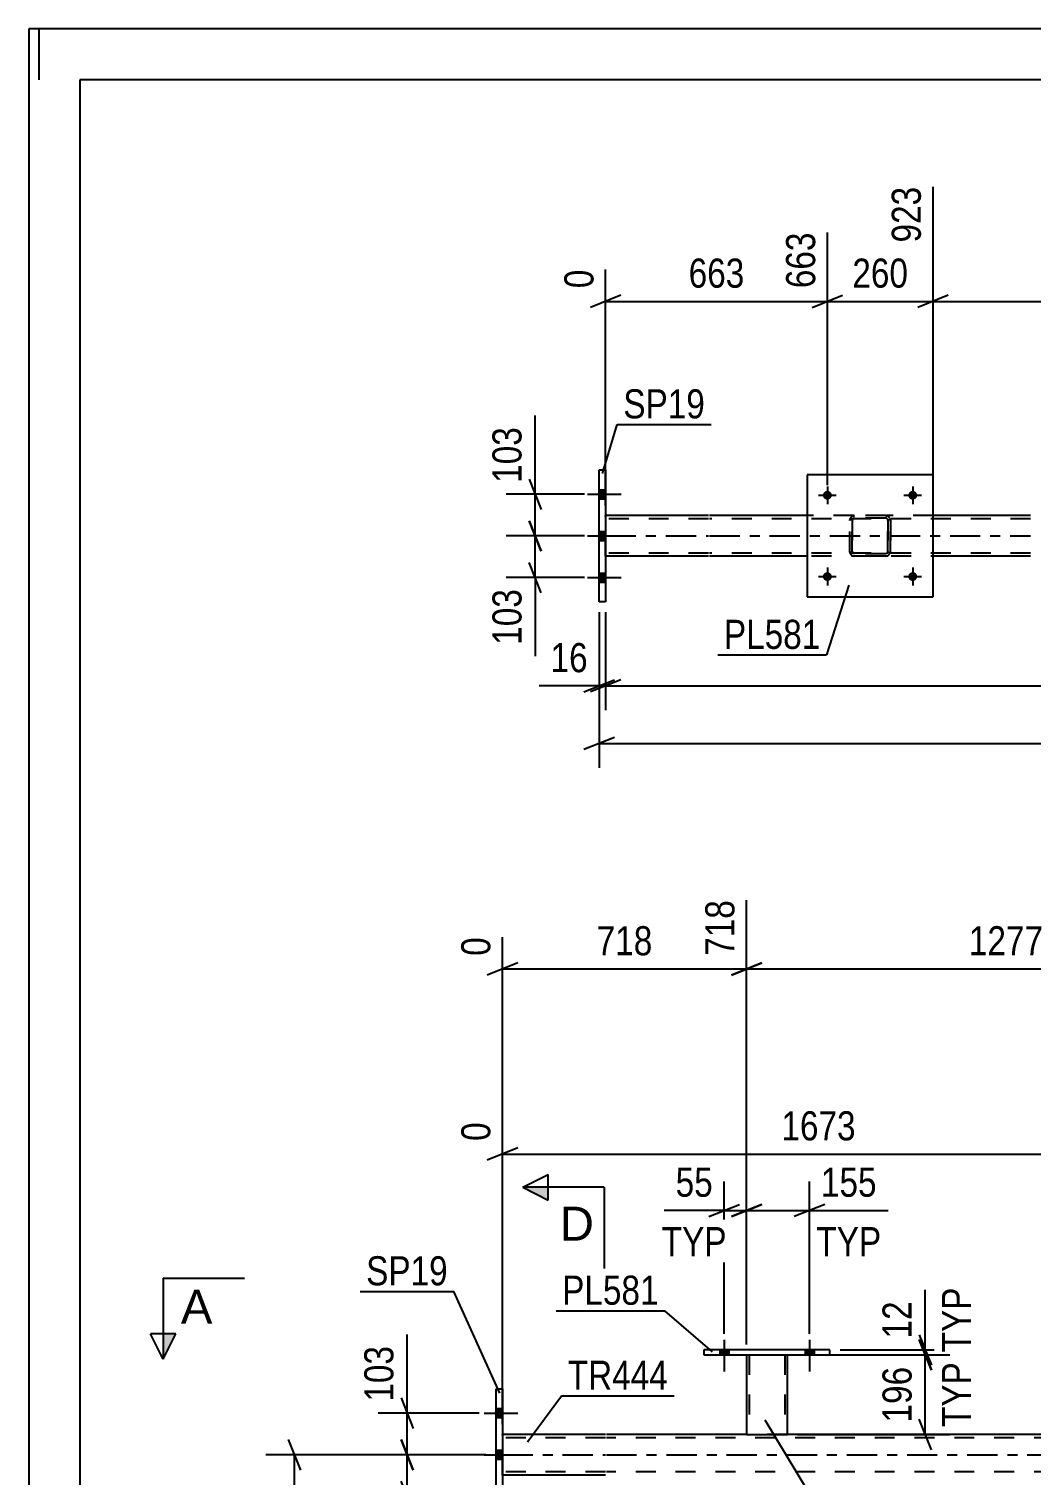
# Model space of a CAD drawing. Header units: millimetres. Extents: x 0 to 841, y 0 to 594.
# Drawn here: x 0 to 98.6, y 451.6 to 594 of the extents above; entities that cross this region are included whole.
import ezdxf

# ---------------------------------------------------------------- set-up
doc = ezdxf.new("R2010")
doc.units = ezdxf.units.MM
doc.linetypes.add('DXK_LINE_DOT2', pattern=[3.9198, 1.9599, -1.9599])
doc.linetypes.add('DXK_LINE_DOT3', pattern=[5.9187, 2.979, -0.9799, 0.9799, -0.9799])
doc.styles.add('Arial', font='ARIAL.TTF', dxfattribs={"height": 0.2})
doc.styles.add('Arial Narrow', font='ARIALN.TTF', dxfattribs={"height": 0.2})

# ---------------------------------------------------------------- blocks, each defined once
blk = doc.blocks.new('Unknown-814748305-1133')
at = {"color": 5, "linetype": 'Continuous'}
for p, q in [((841, 594), (0, 594)), ((0, 594), (0, 0)), ((1, 589), (1, 594)), ((836, 589), (5, 589)), ((5, 589), (5, 5))]:
    blk.add_line(p, q, dxfattribs=at)
blk = doc.blocks.new('Bolt-814748305-4826 - 4824')
at = {"linetype": 'Continuous'}
for points in [[(79.02, 548.09, -1), (78.14, 548.09, -1)], [(87.42, 548.09, -1), (86.54, 548.09, -1)]]:
    blk.add_hatch(color=1, dxfattribs=at).paths.add_polyline_path(points)
at = {"color": 1, "linetype": 'Continuous'}
for p, q in [((77.7, 548.09), (79.46, 548.09)), ((78.58, 548.97), (78.58, 547.21)), ((86.1, 548.09), (87.86, 548.09)), ((86.98, 548.97), (86.98, 547.21))]:
    blk.add_line(p, q, dxfattribs=at)
blk = doc.blocks.new('Bolt-814748305-4827 - 4824')
at = {"linetype": 'Continuous'}
for points in [[(79.02, 540.09, -1), (78.14, 540.09, -1)], [(87.42, 540.09, -1), (86.54, 540.09, -1)]]:
    blk.add_hatch(color=1, dxfattribs=at).paths.add_polyline_path(points)
at = {"color": 1, "linetype": 'Continuous'}
for p, q in [((78.58, 540.97), (78.58, 539.21)), ((86.98, 540.97), (86.98, 539.21)), ((77.7, 540.09), (79.46, 540.09)), ((86.1, 540.09), (87.86, 540.09))]:
    blk.add_line(p, q, dxfattribs=at)
blk = doc.blocks.new('Part-814748305-4970 - 4824')
at = {"color": 2, "linetype": 'Continuous'}
for p, q in [((56.12, 550.59), (56.76, 550.59)), ((56.12, 537.59), (56.12, 550.59)), ((56.76, 550.59), (56.76, 537.59)), ((56.76, 537.59), (56.12, 537.59))]:
    blk.add_line(p, q, dxfattribs=at)
blk = doc.blocks.new('Part-814748305-4858 - 4824')
at = {"color": 2, "linetype": 'Continuous'}
for p, q in [((88.98, 550.09), (76.58, 550.09)), ((76.58, 550.09), (76.58, 538.09)), ((88.98, 538.09), (88.98, 550.09)), ((76.58, 538.09), (88.98, 538.09))]:
    blk.add_line(p, q, dxfattribs=at)
blk = doc.blocks.new('Part-814748305-4859 - 4824')
at = {"color": 7, "linetype": 'DXK_LINE_DOT2'}
for p, q in [((80.78, 545.61), (80.82, 545.79)), ((80.82, 545.79), (80.78, 545.61)), ((80.78, 542.57), (80.78, 545.61)), ((80.78, 545.61), (80.78, 545.61)), ((80.78, 542.57), (80.78, 545.61)), ((81.02, 545.61), (81.04, 545.7)), ((81.04, 545.7), (81.02, 545.61)), ((81.02, 542.57), (81.02, 545.61)), ((81.02, 545.61), (81.02, 545.61)), ((81.02, 545.61), (81.02, 542.57)), ((81.04, 545.7), (81.09, 545.78)), ((81.09, 545.78), (81.04, 545.7)), ((81.08, 546.05), (81.26, 546.09)), ((81.26, 546.09), (81.08, 546.05)), ((81.09, 545.78), (81.17, 545.83)), ((81.26, 545.85), (81.17, 545.83)), ((84.3, 546.09), (81.26, 546.09)), ((84.3, 545.85), (81.26, 545.85)), ((84.3, 546.09), (84.48, 546.05)), ((84.48, 546.05), (84.3, 546.09)), ((84.39, 545.83), (84.3, 545.85)), ((84.47, 545.78), (84.39, 545.83)), ((84.47, 545.78), (84.52, 545.7)), ((84.52, 545.7), (84.47, 545.78)), ((84.52, 545.7), (84.54, 545.61)), ((84.54, 545.61), (84.52, 545.7)), ((84.54, 542.57), (84.54, 545.61)), ((84.54, 545.61), (84.54, 545.61)), ((84.54, 545.61), (84.54, 542.57)), ((84.74, 545.79), (84.78, 545.61)), ((84.78, 545.61), (84.74, 545.79)), ((84.78, 542.57), (84.78, 545.61)), ((84.78, 545.61), (84.78, 545.61)), ((84.78, 545.61), (84.78, 542.57)), ((80.78, 542.57), (80.78, 542.57)), ((80.82, 542.39), (80.78, 542.57)), ((80.78, 542.57), (80.82, 542.39)), ((81.02, 542.57), (81.02, 542.57)), ((81.04, 542.48), (81.02, 542.57)), ((81.02, 542.57), (81.04, 542.48)), ((81.09, 542.4), (81.04, 542.48)), ((81.04, 542.48), (81.09, 542.4)), ((81.17, 542.35), (81.09, 542.4)), ((84.47, 542.4), (84.39, 542.35)), ((84.52, 542.48), (84.47, 542.4)), ((84.47, 542.4), (84.52, 542.48)), ((84.54, 542.57), (84.52, 542.48)), ((84.52, 542.48), (84.54, 542.57)), ((84.54, 542.57), (84.54, 542.57)), ((84.78, 542.57), (84.74, 542.39)), ((84.74, 542.39), (84.78, 542.57)), ((84.78, 542.57), (84.78, 542.57)), ((81.26, 542.09), (81.08, 542.13)), ((81.08, 542.13), (81.26, 542.09)), ((81.26, 542.33), (81.17, 542.35)), ((84.3, 542.33), (81.26, 542.33)), ((84.3, 542.09), (81.26, 542.09)), ((84.39, 542.35), (84.3, 542.33)), ((84.48, 542.13), (84.3, 542.09)), ((84.3, 542.09), (84.48, 542.13))]:
    blk.add_line(p, q, dxfattribs=at)
at = {"color": 7, "linetype": 'DXK_LINE_DOT3'}
blk.add_line((82.78, 544.09), (82.78, 544.09), dxfattribs=at)
at = {"color": 7, "linetype": 'DXK_LINE_DOT2'}
for centre, start, end in [((81.26, 545.61), 112.5, 157.5), ((81.26, 545.61), 112.5, 157.5), ((84.3, 545.61), 22.5, 67.5), ((84.3, 545.61), 22.5, 67.5), ((81.26, 542.57), 202.5, 247.5), ((81.26, 542.57), 202.5, 247.5), ((84.3, 542.57), 292.5, 337.5), ((84.3, 542.57), 292.5, 337.5)]:
    blk.add_arc(centre, 0.48, start, end, dxfattribs=at)
blk = doc.blocks.new('Bolt-814748305-5019 - 4824')
at = {"linetype": 'Continuous'}
for points in [[(56.76, 547.75), (56.76, 548.63), (56.12, 548.63), (56.12, 547.75)], [(56.76, 547.75), (56.76, 548.63), (56.12, 548.63), (56.12, 547.75)], [(56.76, 547.75), (56.76, 548.63), (56.12, 548.63), (56.12, 547.75)], [(56.76, 543.65), (56.76, 544.53), (56.12, 544.53), (56.12, 543.65)], [(56.76, 543.65), (56.76, 544.53), (56.12, 544.53), (56.12, 543.65)], [(56.76, 539.55), (56.76, 540.43), (56.12, 540.43), (56.12, 539.55)], [(56.76, 539.55), (56.76, 540.43), (56.12, 540.43), (56.12, 539.55)], [(56.76, 539.55), (56.76, 540.43), (56.12, 540.43), (56.12, 539.55)]]:
    blk.add_hatch(color=1, dxfattribs=at).paths.add_polyline_path(points)
at = {"color": 1, "linetype": 'Continuous'}
for p, q in [((54.96, 548.19), (58.28, 548.19)), ((54.96, 548.19), (58.28, 548.19)), ((54.96, 548.19), (58.28, 548.19)), ((56.12, 548.63), (56.76, 548.63)), ((56.12, 548.63), (56.76, 548.63)), ((56.12, 548.63), (56.76, 548.63)), ((56.12, 547.75), (56.76, 547.75)), ((56.12, 547.75), (56.76, 547.75)), ((56.12, 547.75), (56.76, 547.75)), ((54.96, 544.09), (58.28, 544.09)), ((54.96, 544.09), (58.28, 544.09)), ((56.12, 544.53), (56.76, 544.53)), ((56.12, 544.53), (56.76, 544.53)), ((56.12, 543.65), (56.76, 543.65)), ((56.12, 543.65), (56.76, 543.65)), ((54.96, 539.99), (58.28, 539.99)), ((54.96, 539.99), (58.28, 539.99)), ((54.96, 539.99), (58.28, 539.99)), ((56.12, 540.43), (56.76, 540.43)), ((56.12, 540.43), (56.76, 540.43)), ((56.12, 540.43), (56.76, 540.43)), ((56.12, 539.55), (56.76, 539.55)), ((56.12, 539.55), (56.76, 539.55)), ((56.12, 539.55), (56.76, 539.55))]:
    blk.add_line(p, q, dxfattribs=at)
blk = doc.blocks.new('Part-814748305-5024 - 4824')
at = {"color": 2, "linetype": 'Continuous'}
for p, q in [((66.88, 546.09), (56.76, 546.09)), ((76.58, 546.09), (66.98, 546.09)), ((98.58, 546.09), (88.98, 546.09)), ((66.88, 542.09), (56.76, 542.09)), ((76.58, 542.09), (66.98, 542.09)), ((98.58, 542.09), (88.98, 542.09))]:
    blk.add_line(p, q, dxfattribs=at)
at = {"color": 7, "linetype": 'DXK_LINE_DOT2'}
for p, q in [((56.76, 542.09), (56.76, 546.09)), ((66.88, 545.77), (56.76, 545.77)), ((98.58, 545.77), (66.98, 545.77)), ((88.98, 546.09), (76.58, 546.09)), ((66.88, 542.41), (56.76, 542.41)), ((98.58, 542.41), (66.98, 542.41)), ((98.58, 542.09), (76.58, 542.09))]:
    blk.add_line(p, q, dxfattribs=at)
at = {"color": 7, "linetype": 'DXK_LINE_DOT3'}
for p, q in [((56.76, 544.09), (66.88, 544.09)), ((66.98, 544.09), (98.58, 544.09))]:
    blk.add_line(p, q, dxfattribs=at)
blk = doc.blocks.new('Bolt-814748305-3014 - 3007')
at = {"linetype": 'Continuous'}
for points in [[(67.99, 463.48), (68.87, 463.48), (68.87, 463.96), (67.99, 463.96)], [(76.39, 463.48), (77.27, 463.48), (77.27, 463.96), (76.39, 463.96)]]:
    blk.add_hatch(color=1, dxfattribs=at).paths.add_polyline_path(points)
at = {"color": 1, "linetype": 'Continuous'}
for p, q in [((68.43, 464.96), (68.43, 461.84)), ((76.83, 464.96), (76.83, 461.84)), ((67.99, 463.96), (67.99, 463.48)), ((68.87, 463.96), (68.87, 463.48)), ((76.39, 463.96), (76.39, 463.48)), ((77.27, 463.96), (77.27, 463.48))]:
    blk.add_line(p, q, dxfattribs=at)
blk = doc.blocks.new('Bolt-814748305-3021 - 3007')
at = {"linetype": 'Continuous'}
for points in [[(67.99, 463.48), (68.87, 463.48), (68.87, 463.96), (67.99, 463.96)], [(76.39, 463.48), (77.27, 463.48), (77.27, 463.96), (76.39, 463.96)]]:
    blk.add_hatch(color=1, dxfattribs=at).paths.add_polyline_path(points)
at = {"color": 1, "linetype": 'Continuous'}
for p, q in [((68.43, 464.96), (68.43, 461.84)), ((76.83, 464.96), (76.83, 461.84)), ((67.99, 463.96), (67.99, 463.48)), ((68.87, 463.96), (68.87, 463.48)), ((76.39, 463.96), (76.39, 463.48)), ((77.27, 463.96), (77.27, 463.48))]:
    blk.add_line(p, q, dxfattribs=at)
blk = doc.blocks.new('Part-814748305-3057 - 3007')
at = {"color": 2, "linetype": 'Continuous'}
for p, q in [((70.63, 463.48), (70.63, 455.64)), ((74.63, 463.48), (74.63, 455.64)), ((70.63, 455.64), (74.63, 455.64))]:
    blk.add_line(p, q, dxfattribs=at)
at = {"color": 7, "linetype": 'DXK_LINE_DOT2'}
for p, q in [((70.63, 463.48), (74.63, 463.48)), ((70.63, 463.48), (70.63, 463.48)), ((70.63, 463.48), (70.63, 463.48)), ((70.87, 463.48), (70.87, 455.64)), ((74.39, 463.48), (74.39, 455.64)), ((74.63, 463.48), (74.63, 463.48)), ((74.63, 463.48), (74.63, 463.48)), ((74.33, 455.64), (74.37, 455.64)), ((74.33, 455.64), (74.37, 455.64)), ((74.37, 455.64), (74.39, 455.64)), ((74.37, 455.64), (74.39, 455.64))]:
    blk.add_line(p, q, dxfattribs=at)
blk = doc.blocks.new('Part-814748305-3062 - 3007')
at = {"color": 2, "linetype": 'Continuous'}
for p, q in [((66.43, 463.96), (66.43, 463.48)), ((78.83, 463.96), (66.43, 463.96)), ((66.43, 463.48), (78.83, 463.48)), ((78.83, 463.48), (78.83, 463.96))]:
    blk.add_line(p, q, dxfattribs=at)
blk = doc.blocks.new('Bolt-814748305-3245 - 3007')
at = {"linetype": 'Continuous'}
for points in [[(46.61, 457.3), (46.61, 458.18), (45.97, 458.18), (45.97, 457.3)], [(46.61, 457.3), (46.61, 458.18), (45.97, 458.18), (45.97, 457.3)], [(46.61, 457.3), (46.61, 458.18), (45.97, 458.18), (45.97, 457.3)], [(46.61, 453.2), (46.61, 454.08), (45.97, 454.08), (45.97, 453.2)], [(46.61, 453.2), (46.61, 454.08), (45.97, 454.08), (45.97, 453.2)], [(46.61, 449.1), (46.61, 449.98), (45.97, 449.98), (45.97, 449.1)], [(46.61, 449.1), (46.61, 449.98), (45.97, 449.98), (45.97, 449.1)], [(46.61, 449.1), (46.61, 449.98), (45.97, 449.98), (45.97, 449.1)]]:
    blk.add_hatch(color=1, dxfattribs=at).paths.add_polyline_path(points)
at = {"color": 1, "linetype": 'Continuous'}
for p, q in [((44.81, 457.74), (48.13, 457.74)), ((44.81, 457.74), (48.13, 457.74)), ((44.81, 457.74), (48.13, 457.74)), ((45.97, 458.18), (46.61, 458.18)), ((45.97, 458.18), (46.61, 458.18)), ((45.97, 458.18), (46.61, 458.18)), ((45.97, 457.3), (46.61, 457.3)), ((45.97, 457.3), (46.61, 457.3)), ((45.97, 457.3), (46.61, 457.3)), ((44.81, 453.64), (48.13, 453.64)), ((44.81, 453.64), (48.13, 453.64)), ((45.97, 454.08), (46.61, 454.08)), ((45.97, 454.08), (46.61, 454.08)), ((45.97, 453.2), (46.61, 453.2)), ((45.97, 453.2), (46.61, 453.2)), ((45.97, 449.98), (46.61, 449.98)), ((45.97, 449.98), (46.61, 449.98)), ((45.97, 449.98), (46.61, 449.98)), ((44.81, 449.54), (48.13, 449.54)), ((44.81, 449.54), (48.13, 449.54)), ((44.81, 449.54), (48.13, 449.54)), ((45.97, 449.1), (46.61, 449.1)), ((45.97, 449.1), (46.61, 449.1)), ((45.97, 449.1), (46.61, 449.1))]:
    blk.add_line(p, q, dxfattribs=at)
blk = doc.blocks.new('Part-814748305-3316 - 3007')
at = {"color": 2, "linetype": 'Continuous'}
for p, q in [((56.73, 455.64), (46.61, 455.64)), ((70.63, 455.64), (56.83, 455.64)), ((121.71, 455.64), (74.63, 455.64)), ((56.73, 451.64), (46.61, 451.64))]:
    blk.add_line(p, q, dxfattribs=at)
at = {"color": 7, "linetype": 'DXK_LINE_DOT2'}
for p, q in [((46.61, 451.64), (46.61, 455.64)), ((74.63, 455.64), (70.63, 455.64)), ((56.73, 455.32), (46.61, 455.32)), ((763.33, 455.32), (56.83, 455.32)), ((56.73, 451.96), (46.61, 451.96)), ((763.33, 451.96), (56.83, 451.96))]:
    blk.add_line(p, q, dxfattribs=at)
at = {"color": 7, "linetype": 'DXK_LINE_DOT3'}
for p, q in [((46.61, 453.64), (56.73, 453.64)), ((56.83, 453.64), (763.33, 453.64))]:
    blk.add_line(p, q, dxfattribs=at)
blk = doc.blocks.new('Part-814748305-3484 - 3007')
at = {"color": 2, "linetype": 'Continuous'}
for p, q in [((45.97, 447.14), (45.97, 460.14)), ((45.97, 460.14), (46.61, 460.14)), ((46.61, 460.14), (46.61, 447.14)), ((46.61, 447.14), (45.97, 447.14))]:
    blk.add_line(p, q, dxfattribs=at)
blk = doc.blocks.new('StraightDimension-814748305-9627 - 4824')
at = {"color": 7, "linetype": 'Continuous'}
for p, q in [((88.98, 547.09), (88.98, 578.46)), ((78.58, 549.09), (78.58, 573.96)), ((77.08, 566.58), (80.08, 567.78)), ((78.58, 567.18), (88.98, 567.18)), ((90.48, 567.78), (87.48, 566.58))]:
    blk.add_line(p, q, dxfattribs=at)
at = {"color": 0}
blk.add_wipeout([(87.12, 567.93), (87.12, 572.13), (80.44, 572.13), (80.44, 567.93)], dxfattribs=at)
at = {"color": 3, "style": 'Arial Narrow'}
blk.add_text('260', height=2.863, dxfattribs=at).set_placement((81.04, 568.53))
at = {"color": 0, "linetype": 'Continuous'}
blk.add_wipeout([(88.38, 579.06), (84.18, 579.06), (84.18, 572.38), (88.38, 572.38)], dxfattribs=at)
at = {"color": 3, "linetype": 'Continuous', "style": 'Arial Narrow'}
blk.add_text('923', height=2.863, rotation=90.0002, dxfattribs=at).set_placement((87.78, 572.98))
blk = doc.blocks.new('StraightDimension-814748305-5067 - 4824')
at = {"color": 7, "linetype": 'Continuous'}
for p, q in [((56.12, 536.59), (56.12, 521.26)), ((57.62, 524.26), (54.62, 523.06)), ((56.12, 523.66), (763.42, 523.66))]:
    blk.add_line(p, q, dxfattribs=at)
blk = doc.blocks.new('StraightDimension-814748305-5109 - 4824')
at = {"color": 7, "linetype": 'Continuous'}
for p, q in [((49.83, 548.19), (49.83, 555.93)), ((49.83, 548.19), (49.83, 555.93)), ((49.23, 549.69), (50.43, 546.69)), ((54.67, 548.19), (46.98, 548.19)), ((49.83, 544.09), (49.83, 548.19)), ((50.43, 542.59), (49.23, 545.59)), ((54.67, 544.09), (46.98, 544.09))]:
    blk.add_line(p, q, dxfattribs=at)
at = {"color": 0}
blk.add_wipeout([(49.08, 555.4), (44.88, 555.4), (44.88, 548.72), (49.08, 548.72)], dxfattribs=at)
at = {"color": 3, "style": 'Arial Narrow'}
blk.add_text('103', height=2.863, rotation=90.0002, dxfattribs=at).set_placement((48.48, 549.32))
blk = doc.blocks.new('StraightDimension-814748305-5119 - 4824')
at = {"color": 7, "linetype": 'Continuous'}
for p, q in [((49.23, 545.59), (50.43, 542.59)), ((54.67, 544.09), (46.98, 544.09)), ((49.83, 539.99), (49.83, 544.09)), ((50.43, 538.49), (49.23, 541.49)), ((54.67, 539.99), (46.98, 539.99)), ((49.83, 539.99), (49.83, 532.26)), ((49.83, 539.99), (49.83, 532.26))]:
    blk.add_line(p, q, dxfattribs=at)
at = {"color": 0}
blk.add_wipeout([(49.08, 539.47), (44.88, 539.47), (44.88, 532.78), (49.08, 532.78)], dxfattribs=at)
at = {"color": 3, "style": 'Arial Narrow'}
blk.add_text('103', height=2.863, rotation=90.0002, dxfattribs=at).set_placement((48.48, 533.38))
blk = doc.blocks.new('StraightDimension-814748305-8952 - 4824')
at = {"color": 7, "linetype": 'Continuous'}
for p, q in [((56.76, 536.59), (56.76, 526.93)), ((58.26, 529.93), (55.26, 528.73)), ((56.76, 529.33), (762.78, 529.33))]:
    blk.add_line(p, q, dxfattribs=at)
blk = doc.blocks.new('StraightDimension-814748305-8953 - 4824')
at = {"color": 7, "linetype": 'Continuous'}
for p, q in [((56.12, 536.59), (56.12, 526.93)), ((56.76, 536.59), (56.76, 526.93)), ((54.62, 528.73), (57.62, 529.93)), ((58.26, 529.93), (55.26, 528.73)), ((56.12, 529.33), (50.21, 529.33)), ((56.12, 529.33), (50.21, 529.33)), ((56.12, 529.33), (56.76, 529.33))]:
    blk.add_line(p, q, dxfattribs=at)
at = {"color": 0}
blk.add_wipeout([(55.59, 530.08), (55.59, 534.28), (50.74, 534.28), (50.74, 530.08)], dxfattribs=at)
at = {"color": 3, "style": 'Arial Narrow'}
blk.add_text('16', height=2.863, dxfattribs=at).set_placement((51.34, 530.68))
blk = doc.blocks.new('StraightDimension-814748305-9626 - 4824')
at = {"color": 7, "linetype": 'Continuous'}
for p, q in [((88.98, 547.09), (88.98, 578.46)), ((118.96, 549.09), (118.96, 575.79)), ((90.48, 567.78), (87.48, 566.58)), ((88.98, 567.18), (118.96, 567.18)), ((117.46, 566.58), (120.46, 567.78))]:
    blk.add_line(p, q, dxfattribs=at)
at = {"color": 0}
blk.add_wipeout([(108.23, 567.93), (108.23, 572.13), (99.71, 572.13), (99.71, 567.93)], dxfattribs=at)
at = {"color": 3, "style": 'Arial Narrow'}
blk.add_text('1017', height=2.863, dxfattribs=at).set_placement((100.31, 568.53))
at = {"color": 0, "linetype": 'Continuous'}
blk.add_wipeout([(118.36, 576.39), (114.16, 576.39), (114.16, 567.88), (118.36, 567.88)], dxfattribs=at)
at = {"color": 3, "linetype": 'Continuous', "style": 'Arial Narrow'}
blk.add_text('1940', height=2.863, rotation=90.0002, dxfattribs=at).set_placement((117.76, 568.48))
blk = doc.blocks.new('StraightDimension-814748305-9628 - 4824')
at = {"color": 7, "linetype": 'Continuous'}
for p, q in [((78.58, 549.09), (78.58, 573.96)), ((56.76, 547.09), (56.76, 570.31)), ((58.26, 567.78), (55.26, 566.58)), ((56.76, 567.18), (78.58, 567.18)), ((77.08, 566.58), (80.08, 567.78))]:
    blk.add_line(p, q, dxfattribs=at)
at = {"color": 0}
blk.add_wipeout([(71.01, 567.93), (71.01, 572.13), (64.33, 572.13), (64.33, 567.93)], dxfattribs=at)
at = {"color": 3, "style": 'Arial Narrow'}
blk.add_text('663', height=2.863, dxfattribs=at).set_placement((64.93, 568.53))
at = {"color": 0, "linetype": 'Continuous'}
for points in [[(77.98, 574.56), (73.78, 574.56), (73.78, 567.88), (77.98, 567.88)], [(56.16, 570.91), (51.96, 570.91), (51.96, 567.88), (56.16, 567.88)]]:
    blk.add_wipeout(points, dxfattribs=at)
at = {"color": 3, "linetype": 'Continuous', "style": 'Arial Narrow'}
for s, height, p in [('663', 2.863, (77.38, 568.48)), ('0', 2.86, (55.56, 568.48))]:
    blk.add_text(s, height=height, rotation=90.0002, dxfattribs=at).set_placement(p)
blk = doc.blocks.new('StraightDimension-814748305-4310 - 3007')
at = {"color": 7, "linetype": 'Continuous'}
for p, q in [((108.83, 452.64), (108.83, 491.85)), ((46.61, 461.14), (46.61, 486.36)), ((48.11, 483.84), (45.11, 482.64)), ((46.61, 483.24), (108.83, 483.24)), ((107.33, 482.64), (110.33, 483.84))]:
    blk.add_line(p, q, dxfattribs=at)
at = {"color": 0}
blk.add_wipeout([(81.97, 483.99), (81.97, 488.19), (73.46, 488.19), (73.46, 483.99)], dxfattribs=at)
at = {"color": 3, "style": 'Arial Narrow'}
blk.add_text('1673', height=2.863, dxfattribs=at).set_placement((74.06, 484.59))
at = {"color": 0, "linetype": 'Continuous'}
for points in [[(108.23, 492.45), (104.03, 492.45), (104.03, 483.94), (108.23, 483.94)], [(46.01, 486.96), (41.81, 486.96), (41.81, 483.94), (46.01, 483.94)]]:
    blk.add_wipeout(points, dxfattribs=at)
at = {"color": 3, "linetype": 'Continuous', "style": 'Arial Narrow'}
for s, height, p in [('1673', 2.863, (107.63, 484.54)), ('0', 2.86, (45.41, 484.54))]:
    blk.add_text(s, height=height, rotation=90.0002, dxfattribs=at).set_placement(p)
blk = doc.blocks.new('StraightDimension-814748305-4321 - 3007')
at = {"color": 7, "linetype": 'Continuous'}
for p, q in [((88.22, 463.96), (88.22, 469.87)), ((88.22, 463.96), (88.22, 469.87)), ((87.62, 465.46), (88.82, 462.46)), ((88.82, 461.98), (87.62, 464.98)), ((75.63, 463.48), (90.62, 463.48)), ((79.83, 463.96), (90.62, 463.96)), ((88.22, 463.48), (88.22, 463.96))]:
    blk.add_line(p, q, dxfattribs=at)
at = {"color": 0, "linetype": 'Continuous'}
blk.add_wipeout([(93.32, 470.71), (89.12, 470.71), (89.12, 463.12), (93.32, 463.12)], dxfattribs=at)
at = {"color": 0}
blk.add_wipeout([(87.47, 469.34), (83.27, 469.34), (83.27, 464.49), (87.47, 464.49)], dxfattribs=at)
at = {"color": 3, "linetype": 'Continuous', "style": 'Arial Narrow'}
blk.add_text('TYP', height=2.863, rotation=90.0002, dxfattribs=at).set_placement((92.72, 463.72))
at = {"color": 3, "style": 'Arial Narrow'}
blk.add_text('12', height=2.863, rotation=90.0002, dxfattribs=at).set_placement((86.87, 465.09))
blk = doc.blocks.new('StraightDimension-814748305-3578 - 3007')
at = {"color": 7, "linetype": 'Continuous'}
for p, q in [((68.43, 465.56), (68.43, 480.54)), ((70.63, 464.48), (70.63, 480.54)), ((68.43, 477.69), (62.52, 477.69)), ((68.43, 477.69), (62.52, 477.69)), ((66.93, 477.09), (69.93, 478.29)), ((68.43, 477.69), (70.63, 477.69)), ((72.13, 478.29), (69.13, 477.09))]:
    blk.add_line(p, q, dxfattribs=at)
at = {"color": 0}
blk.add_wipeout([(67.9, 478.44), (67.9, 482.64), (63.05, 482.64), (63.05, 478.44)], dxfattribs=at)
at = {"color": 0, "linetype": 'Continuous'}
blk.add_wipeout([(69.27, 472.59), (69.27, 476.79), (61.68, 476.79), (61.68, 472.59)], dxfattribs=at)
at = {"color": 3, "style": 'Arial Narrow'}
blk.add_text('55', height=2.863, dxfattribs=at).set_placement((63.65, 479.04))
at = {"color": 3, "linetype": 'Continuous', "style": 'Arial Narrow'}
blk.add_text('TYP', height=2.863, dxfattribs=at).set_placement((62.28, 473.19))
blk = doc.blocks.new('StraightDimension-814748305-3586 - 3007')
at = {"color": 7, "linetype": 'Continuous'}
for p, q in [((70.63, 464.48), (70.63, 480.54)), ((76.83, 465.56), (76.83, 480.54)), ((69.13, 477.09), (72.13, 478.29)), ((70.63, 477.69), (76.83, 477.69)), ((78.33, 478.29), (75.33, 477.09)), ((76.83, 477.69), (84.56, 477.69)), ((76.83, 477.69), (84.56, 477.69))]:
    blk.add_line(p, q, dxfattribs=at)
at = {"color": 0}
blk.add_wipeout([(84.04, 478.44), (84.04, 482.64), (77.35, 482.64), (77.35, 478.44)], dxfattribs=at)
at = {"color": 0, "linetype": 'Continuous'}
blk.add_wipeout([(84.49, 472.59), (84.49, 476.79), (76.9, 476.79), (76.9, 472.59)], dxfattribs=at)
at = {"color": 3, "style": 'Arial Narrow'}
blk.add_text('155', height=2.863, dxfattribs=at).set_placement((77.95, 479.04))
at = {"color": 3, "linetype": 'Continuous', "style": 'Arial Narrow'}
blk.add_text('TYP', height=2.863, dxfattribs=at).set_placement((77.5, 473.19))
blk = doc.blocks.new('StraightDimension-814748305-3674 - 3007')
at = {"color": 7, "linetype": 'Continuous'}
for p, q in [((26.75, 452.14), (25.55, 455.14)), ((44.97, 453.64), (23.3, 453.64)), ((26.15, 327.78), (26.15, 453.64)), ((25.55, 329.28), (26.75, 326.28)), ((100.83, 327.78), (23.3, 327.78))]:
    blk.add_line(p, q, dxfattribs=at)
at = {"color": 0}
blk.add_wipeout([(25.4, 394.97), (21.2, 394.97), (21.2, 386.46), (25.4, 386.46)], dxfattribs=at)
at = {"color": 3, "style": 'Arial Narrow'}
blk.add_text('3147', height=2.863, rotation=90.0002, dxfattribs=at).set_placement((24.8, 387.06))
blk = doc.blocks.new('StraightDimension-814748305-4329 - 3007')
at = {"color": 7, "linetype": 'Continuous'}
for p, q in [((87.62, 464.98), (88.82, 461.98)), ((75.63, 463.48), (90.62, 463.48)), ((88.22, 455.64), (88.22, 463.48)), ((88.82, 454.14), (87.62, 457.14)), ((75.63, 455.64), (90.62, 455.64))]:
    blk.add_line(p, q, dxfattribs=at)
at = {"color": 0}
blk.add_wipeout([(87.47, 462.91), (83.27, 462.91), (83.27, 456.22), (87.47, 456.22)], dxfattribs=at)
at = {"color": 0, "linetype": 'Continuous'}
blk.add_wipeout([(93.32, 463.36), (89.12, 463.36), (89.12, 455.77), (93.32, 455.77)], dxfattribs=at)
at = {"color": 3, "style": 'Arial Narrow'}
blk.add_text('196', height=2.863, rotation=90.0002, dxfattribs=at).set_placement((86.87, 456.82))
at = {"color": 3, "linetype": 'Continuous', "style": 'Arial Narrow'}
blk.add_text('TYP', height=2.863, rotation=90.0002, dxfattribs=at).set_placement((92.72, 456.37))
blk = doc.blocks.new('StraightDimension-814748305-4512 - 3007')
at = {"color": 7, "linetype": 'Continuous'}
for p, q in [((37.22, 457.74), (37.22, 465.48)), ((37.22, 457.74), (37.22, 465.48)), ((36.62, 459.24), (37.82, 456.24)), ((44.3, 457.74), (34.37, 457.74)), ((37.22, 453.64), (37.22, 457.74)), ((37.82, 452.14), (36.62, 455.14)), ((44.3, 453.64), (34.37, 453.64))]:
    blk.add_line(p, q, dxfattribs=at)
at = {"color": 0}
blk.add_wipeout([(36.47, 464.95), (32.27, 464.95), (32.27, 458.27), (36.47, 458.27)], dxfattribs=at)
at = {"color": 3, "style": 'Arial Narrow'}
blk.add_text('103', height=2.863, rotation=90.0002, dxfattribs=at).set_placement((35.87, 458.87))
blk = doc.blocks.new('StraightDimension-814748305-4522 - 3007')
at = {"color": 7, "linetype": 'Continuous'}
for p, q in [((36.62, 455.14), (37.82, 452.14)), ((44.3, 453.64), (34.37, 453.64)), ((37.22, 449.54), (37.22, 453.64)), ((37.82, 448.04), (36.62, 451.04)), ((44.3, 449.54), (34.37, 449.54)), ((37.22, 449.54), (37.22, 441.81)), ((37.22, 449.54), (37.22, 441.81))]:
    blk.add_line(p, q, dxfattribs=at)
at = {"color": 0}
blk.add_wipeout([(36.47, 449.02), (32.27, 449.02), (32.27, 442.33), (36.47, 442.33)], dxfattribs=at)
at = {"color": 3, "style": 'Arial Narrow'}
blk.add_text('103', height=2.863, rotation=90.0002, dxfattribs=at).set_placement((35.87, 442.93))
blk = doc.blocks.new('StraightDimension-814748305-8099 - 3007')
at = {"color": 7, "linetype": 'Continuous'}
for p, q in [((121.71, 464.48), (121.71, 510.07)), ((70.63, 464.48), (70.63, 508.24)), ((72.13, 502.06), (69.13, 500.86)), ((70.63, 501.46), (121.71, 501.46)), ((120.21, 500.86), (123.21, 502.06))]:
    blk.add_line(p, q, dxfattribs=at)
at = {"color": 0}
blk.add_wipeout([(100.42, 502.21), (100.42, 506.41), (91.91, 506.41), (91.91, 502.21)], dxfattribs=at)
at = {"color": 3, "style": 'Arial Narrow'}
blk.add_text('1277', height=2.863, dxfattribs=at).set_placement((92.51, 502.81))
at = {"color": 0, "linetype": 'Continuous'}
blk.add_wipeout([(121.11, 510.67), (116.91, 510.67), (116.91, 502.15), (121.11, 502.15)], dxfattribs=at)
at = {"color": 3, "linetype": 'Continuous', "style": 'Arial Narrow'}
blk.add_text('1995', height=2.863, rotation=90.0002, dxfattribs=at).set_placement((120.51, 502.76))
blk = doc.blocks.new('StraightDimension-814748305-8100 - 3007')
at = {"color": 7, "linetype": 'Continuous'}
for p, q in [((70.63, 464.48), (70.63, 508.24)), ((46.61, 456.64), (46.61, 504.58)), ((48.11, 502.06), (45.11, 500.86)), ((46.61, 501.46), (70.63, 501.46)), ((69.13, 500.86), (72.13, 502.06))]:
    blk.add_line(p, q, dxfattribs=at)
at = {"color": 0}
blk.add_wipeout([(61.96, 502.21), (61.96, 506.41), (55.28, 506.41), (55.28, 502.21)], dxfattribs=at)
at = {"color": 3, "style": 'Arial Narrow'}
blk.add_text('718', height=2.863, dxfattribs=at).set_placement((55.88, 502.81))
at = {"color": 0, "linetype": 'Continuous'}
for points in [[(70.03, 508.84), (65.83, 508.84), (65.83, 502.15), (70.03, 502.15)], [(46.01, 505.18), (41.81, 505.18), (41.81, 502.15), (46.01, 502.15)]]:
    blk.add_wipeout(points, dxfattribs=at)
at = {"color": 3, "linetype": 'Continuous', "style": 'Arial Narrow'}
for s, height, p in [('718', 2.863, (69.43, 502.76)), ('0', 2.86, (45.41, 502.76))]:
    blk.add_text(s, height=height, rotation=90.0002, dxfattribs=at).set_placement(p)
blk = doc.blocks.new('Mark-814748305-4966 - 4824')
at = {"color": 0}
blk.add_wipeout([(66.54, 555.66), (66.54, 558.66), (58.5, 558.66), (58.5, 555.66)], dxfattribs=at)
blk.add_wipeout([(66.54, 555.66), (66.54, 558.66), (58.5, 558.66), (58.5, 555.66)], dxfattribs=at)
at = {"color": 30, "linetype": 'Continuous'}
for p, q in [((56.44, 550.23), (57.9, 555.06)), ((57.9, 555.06), (67.14, 555.06))]:
    blk.add_line(p, q, dxfattribs=at)
at = {"color": 3, "style": 'Arial Narrow'}
blk.add_text('SP19', height=2.863, dxfattribs=at).set_placement((58.5, 555.66))
blk = doc.blocks.new('Mark-814748305-4854 - 4824')
at = {"color": 0}
blk.add_wipeout([(77.91, 532.97), (77.91, 535.97), (68.4, 535.97), (68.4, 532.97)], dxfattribs=at)
blk.add_wipeout([(77.91, 532.97), (77.91, 535.97), (68.4, 535.97), (68.4, 532.97)], dxfattribs=at)
at = {"color": 30, "linetype": 'Continuous'}
for p in [(80.68, 539.26), (67.8, 532.37)]:
    blk.add_line(p, (78.51, 532.37), dxfattribs=at)
at = {"color": 3, "style": 'Arial Narrow'}
blk.add_text('PL581', height=2.863, dxfattribs=at).set_placement((68.4, 532.97))
blk = doc.blocks.new('Mark-814748305-3053 - 3007')
at = {"color": 0}
blk.add_wipeout([(89.25, 447.49), (89.25, 450.49), (79.2, 450.49), (79.2, 447.49)], dxfattribs=at)
blk.add_wipeout([(89.25, 447.49), (89.25, 450.49), (79.2, 450.49), (79.2, 447.49)], dxfattribs=at)
at = {"color": 30, "linetype": 'Continuous'}
for p, q in [((72.43, 457.09), (78.6, 446.89)), ((78.6, 446.89), (89.85, 446.89))]:
    blk.add_line(p, q, dxfattribs=at)
at = {"color": 3, "style": 'Arial Narrow'}
blk.add_text('M1362', height=2.863, dxfattribs=at).set_placement((79.2, 447.49))
blk = doc.blocks.new('Mark-814748305-3058 - 3007')
at = {"color": 0}
blk.add_wipeout([(61.98, 468.41), (61.98, 471.41), (52.48, 471.41), (52.48, 468.41)], dxfattribs=at)
blk.add_wipeout([(61.98, 468.41), (61.98, 471.41), (52.48, 471.41), (52.48, 468.41)], dxfattribs=at)
at = {"color": 30, "linetype": 'Continuous'}
for p in [(51.88, 467.81), (67.28, 463.77)]:
    blk.add_line(p, (62.58, 467.81), dxfattribs=at)
at = {"color": 3, "style": 'Arial Narrow'}
blk.add_text('PL581', height=2.863, dxfattribs=at).set_placement((52.48, 468.41))
blk = doc.blocks.new('Mark-814748305-3312 - 3007')
at = {"color": 0}
blk.add_wipeout([(62.89, 460.04), (62.89, 463.04), (53.03, 463.04), (53.03, 460.04)], dxfattribs=at)
blk.add_wipeout([(62.89, 460.04), (62.89, 463.04), (53.03, 463.04), (53.03, 460.04)], dxfattribs=at)
at = {"color": 30, "linetype": 'Continuous'}
for p, q in [((49.08, 454.93), (52.43, 459.44)), ((52.43, 459.44), (63.49, 459.44))]:
    blk.add_line(p, q, dxfattribs=at)
at = {"color": 3, "style": 'Arial Narrow'}
blk.add_text('TR444', height=2.863, dxfattribs=at).set_placement((53.03, 460.04))
blk = doc.blocks.new('SectionMark-814748305-4746 - 3007')
at = {"linetype": 'Continuous'}
for points in [[(51.11, 479.97), (51.11, 478.72), (48.61, 479.97)], [(51.11, 441.29), (51.11, 440.04), (48.61, 440.04)]]:
    blk.add_hatch(color=6, dxfattribs=at).paths.add_polyline_path(points)
at = {"color": 6, "linetype": 'Continuous'}
for p, q in [((48.61, 479.97), (51.11, 481.22)), ((51.11, 478.72), (51.11, 481.22)), ((56.61, 479.97), (48.61, 479.97)), ((48.61, 479.97), (51.11, 478.72)), ((56.61, 479.97), (56.61, 471.97)), ((56.61, 440.04), (56.61, 448.04)), ((48.61, 440.04), (51.11, 441.29)), ((56.61, 440.04), (48.61, 440.04)), ((51.11, 438.79), (48.61, 440.04)), ((51.11, 441.29), (51.11, 438.79))]:
    blk.add_line(p, q, dxfattribs=at)
at = {"color": 0, "linetype": 'Continuous'}
for points in [[(55.61, 474.72), (55.61, 478.22), (52.24, 478.22), (52.24, 474.72)], [(55.61, 441.79), (55.61, 445.29), (52.24, 445.29), (52.24, 441.79)]]:
    blk.add_wipeout(points, dxfattribs=at)
at = {"color": 3, "linetype": 'Continuous', "style": 'Arial'}
for p in [(52.24, 474.72), (52.24, 441.79)]:
    blk.add_text('D', height=3.34, dxfattribs=at).set_placement(p)
blk = doc.blocks.new('Mark-814748305-3480 - 3007')
at = {"color": 0}
blk.add_wipeout([(41.22, 470.32), (41.22, 473.32), (33.19, 473.32), (33.19, 470.32)], dxfattribs=at)
blk.add_wipeout([(41.22, 470.32), (41.22, 473.32), (33.19, 473.32), (33.19, 470.32)], dxfattribs=at)
at = {"color": 30, "linetype": 'Continuous'}
for p in [(32.59, 469.72), (46.33, 459.7)]:
    blk.add_line(p, (41.82, 469.72), dxfattribs=at)
at = {"color": 3, "style": 'Arial Narrow'}
blk.add_text('SP19', height=2.863, dxfattribs=at).set_placement((33.19, 470.32))
blk = doc.blocks.new('SectionMark-814748305-4742 - 3007')
at = {"linetype": 'Continuous'}
blk.add_hatch(color=6, dxfattribs=at).paths.add_polyline_path([(13.2, 465.54), (14.45, 465.54), (13.2, 463.04)])
at = {"color": 6, "linetype": 'Continuous'}
for p, q in [((13.2, 471.04), (21.2, 471.04)), ((13.2, 471.04), (13.2, 463.04)), ((13.2, 463.04), (11.95, 465.54)), ((14.45, 465.54), (11.95, 465.54)), ((13.2, 463.04), (14.45, 465.54))]:
    blk.add_line(p, q, dxfattribs=at)
at = {"color": 0, "linetype": 'Continuous'}
blk.add_wipeout([(18.06, 466.54), (18.06, 470.04), (14.95, 470.04), (14.95, 466.54)], dxfattribs=at)
at = {"color": 3, "linetype": 'Continuous', "style": 'Arial'}
blk.add_text('A', height=3.34, dxfattribs=at).set_placement((14.95, 466.54))

msp = doc.modelspace()

# ---------------------------------------------------------------- block references
for name in ['Unknown-814748305-1133', 'Part-814748305-4970 - 4824', 'Part-814748305-4858 - 4824', 'Bolt-814748305-5019 - 4824', 'Bolt-814748305-4826 - 4824', 'Part-814748305-5024 - 4824', 'Part-814748305-4859 - 4824', 'Bolt-814748305-4827 - 4824', 'Bolt-814748305-3014 - 3007', 'Bolt-814748305-3021 - 3007', 'Part-814748305-3062 - 3007', 'Part-814748305-3057 - 3007', 'Part-814748305-3484 - 3007', 'Bolt-814748305-3245 - 3007', 'Part-814748305-3316 - 3007']:
    msp.add_blockref(name, (0, 0))

# ---------------------------------------------------------------- next in the draw order: block references
for name in ['StraightDimension-814748305-9627 - 4824', 'StraightDimension-814748305-5109 - 4824', 'StraightDimension-814748305-5067 - 4824', 'StraightDimension-814748305-4310 - 3007']:
    msp.add_blockref(name, (0, 0))

# ---------------------------------------------------------------- next in the draw order: block references
for name in ['StraightDimension-814748305-9626 - 4824', 'StraightDimension-814748305-9628 - 4824', 'StraightDimension-814748305-5119 - 4824', 'StraightDimension-814748305-3578 - 3007', 'StraightDimension-814748305-4321 - 3007', 'StraightDimension-814748305-3674 - 3007']:
    msp.add_blockref(name, (0, 0))

# ---------------------------------------------------------------- next in the draw order: block references
for name in ['Mark-814748305-4966 - 4824', 'StraightDimension-814748305-8952 - 4824', 'StraightDimension-814748305-3586 - 3007', 'StraightDimension-814748305-4512 - 3007']:
    msp.add_blockref(name, (0, 0))

# ---------------------------------------------------------------- next in the draw order: block references
for name in ['Mark-814748305-4854 - 4824', 'StraightDimension-814748305-8953 - 4824', 'StraightDimension-814748305-4329 - 3007', 'StraightDimension-814748305-4522 - 3007']:
    msp.add_blockref(name, (0, 0))

# ---------------------------------------------------------------- next in the draw order: block references
msp.add_blockref('StraightDimension-814748305-8099 - 3007', (0, 0))

# ---------------------------------------------------------------- next in the draw order: block references
msp.add_blockref('StraightDimension-814748305-8100 - 3007', (0, 0))

# ---------------------------------------------------------------- next in the draw order: block references
for name in ['Mark-814748305-3480 - 3007', 'Mark-814748305-3058 - 3007', 'Mark-814748305-3312 - 3007', 'Mark-814748305-3053 - 3007']:
    msp.add_blockref(name, (0, 0))

# ---------------------------------------------------------------- next in the draw order: block references
msp.add_blockref('SectionMark-814748305-4746 - 3007', (0, 0))

# ---------------------------------------------------------------- next in the draw order: block references
msp.add_blockref('SectionMark-814748305-4742 - 3007', (0, 0))

doc.saveas('drawing.dxf')
